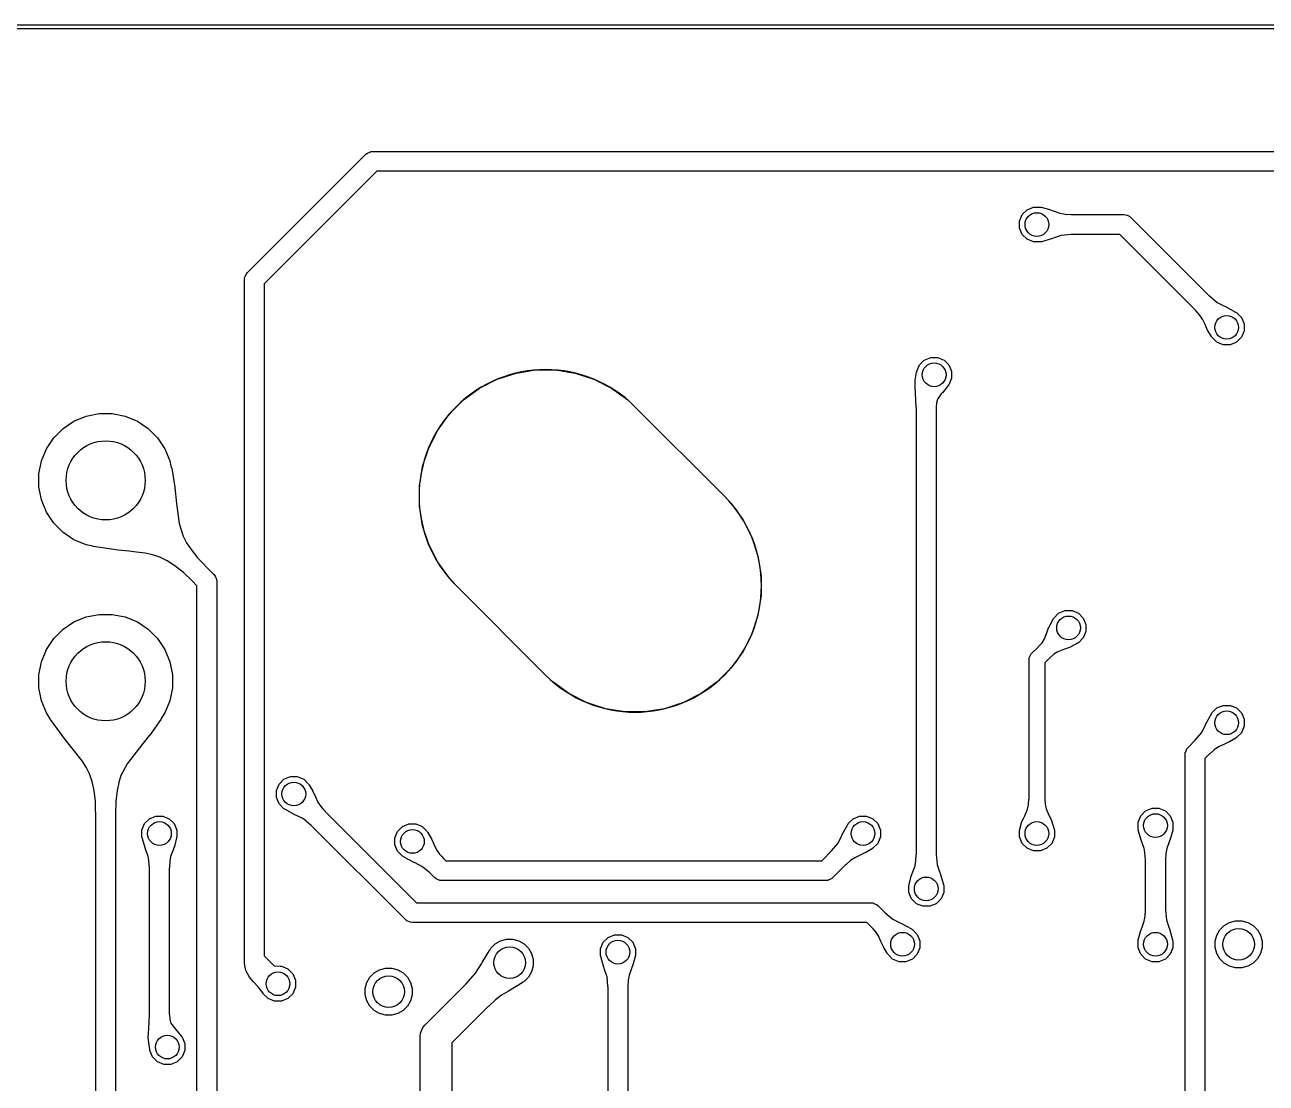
# Model space of a CAD drawing. Extents: x 89 to 178, y -115 to -57.
# Drawn here: x 104.6 to 120.3, y -70.36 to -56.97 of the extents above; entities that cross this region are included whole.
import ezdxf

# ---------------------------------------------------------------- set-up
doc = ezdxf.new("R2010")
doc.units = 0
doc.layers.add('BLACK', color=7, linetype='CONTINUOUS')

msp = doc.modelspace()

# ---------------------------------------------------------------- linework, layer by layer
at = {"layer": 'BLACK', "linetype": 'CONTINUOUS'}
for p, q in [((97.5, -56.975), (169.5, -56.975)), ((169.47582, -57.025), (97.524182, -57.025)), ((107.411612, -60.111612), (108.911611, -58.611612)), ((108.911611, -58.611612), (108.930553, -58.596067)), ((108.930553, -58.596067), (108.930554, -58.596066)), ((108.930554, -58.596066), (108.961203, -58.583371)), ((108.961203, -58.583371), (108.975613, -58.577402)), ((108.975613, -58.577402), (108.975614, -58.577402)), ((108.975614, -58.577402), (109, -58.575)), ((109, -58.575), (126.862889, -58.575)), ((109.051777, -58.825), (107.625, -60.251776)), ((126.864232, -58.825), (109.051777, -58.825)), ((117.212919, -59.374997), (117.274997, -59.312919)), ((117.274997, -59.312919), (117.356105, -59.279323)), ((117.356105, -59.279323), (117.443895, -59.279323)), ((117.443895, -59.279323), (117.452325, -59.282815)), ((117.452325, -59.282815), (117.455238, -59.282249)), ((117.455238, -59.282249), (117.455791, -59.282375)), ((117.455791, -59.282375), (117.545672, -59.30544)), ((117.545672, -59.30544), (117.546805, -59.305795)), ((117.546805, -59.305795), (117.617303, -59.331993)), ((117.617303, -59.331993), (117.690248, -59.357943)), ((117.179323, -59.456105), (117.212919, -59.374997)), ((117.179323, -59.543895), (117.179323, -59.456105)), ((117.690248, -59.357943), (117.690252, -59.357943)), ((117.690252, -59.357943), (117.690253, -59.357944)), ((117.690253, -59.357944), (117.755291, -59.370367)), ((117.755291, -59.370367), (117.755293, -59.370367)), ((117.755293, -59.370367), (117.755298, -59.370368)), ((117.755298, -59.370368), (117.834576, -59.374431)), ((117.834576, -59.374431), (117.835772, -59.375)), ((117.835772, -59.375), (118.5, -59.375)), ((118.5, -59.375), (118.524386, -59.377402)), ((118.524386, -59.377402), (118.524387, -59.377402)), ((118.524387, -59.377402), (118.537584, -59.382868)), ((118.537584, -59.382868), (118.569446, -59.396066)), ((118.569446, -59.396066), (118.569451, -59.396071)), ((118.569451, -59.396071), (118.588388, -59.411612)), ((118.588388, -59.411612), (119.579303, -60.402526)), ((117.212919, -59.625003), (117.179323, -59.543895)), ((117.274997, -59.687081), (117.212919, -59.625003)), ((117.617293, -59.668009), (117.596789, -59.676168)), ((117.617336, -59.667993), (117.617293, -59.668009)), ((117.708366, -59.637534), (117.617336, -59.667993)), ((117.835041, -59.62597), (117.708366, -59.637534)), ((117.83711, -59.625), (117.835041, -59.62597)), ((118.448224, -59.625), (117.83711, -59.625)), ((119.403474, -60.580251), (118.448224, -59.625)), ((117.356105, -59.720677), (117.274997, -59.687081)), ((117.443895, -59.720677), (117.356105, -59.720677)), ((117.453222, -59.716813), (117.443895, -59.720677)), ((117.456093, -59.71713), (117.453222, -59.716813)), ((117.59573, -59.676532), (117.456093, -59.71713)), ((117.596789, -59.676168), (117.59573, -59.676532)), ((107.377402, -60.175614), (107.396066, -60.130554)), ((107.396066, -60.130554), (107.396071, -60.130548)), ((107.396071, -60.130548), (107.411612, -60.111612)), ((107.375, -60.2), (107.377402, -60.175614)), ((107.375, -68.800018), (107.375, -60.2)), ((107.625, -60.251776), (107.625, -68.748241)), ((119.579303, -60.402526), (119.581455, -60.403305)), ((119.581455, -60.403305), (119.6792, -60.484697)), ((119.403918, -60.581499), (119.403474, -60.580251)), ((119.426752, -60.606801), (119.403918, -60.581499)), ((119.457103, -60.640431), (119.426752, -60.606801)), ((119.6792, -60.484697), (119.765141, -60.527545)), ((119.765141, -60.527545), (119.78542, -60.536278)), ((119.78542, -60.536278), (119.786421, -60.536767)), ((119.786421, -60.536767), (119.913869, -60.606801)), ((119.913869, -60.606801), (119.915675, -60.609055)), ((119.915675, -60.609055), (119.925003, -60.612919)), ((119.457104, -60.640433), (119.457103, -60.640431)), ((119.457106, -60.640435), (119.457104, -60.640433)), ((119.494311, -60.695206), (119.457106, -60.640435)), ((119.494315, -60.695213), (119.494311, -60.695206)), ((119.527532, -60.765113), (119.494315, -60.695213)), ((119.558863, -60.8335), (119.527532, -60.765113)), ((119.925003, -60.612919), (119.987081, -60.674997)), ((119.987081, -60.674997), (120.020677, -60.756105)), ((120.020677, -60.756105), (120.020677, -60.843895)), ((119.55943, -60.834584), (119.558863, -60.8335)), ((119.606653, -60.914411), (119.55943, -60.834584)), ((119.606967, -60.914912), (119.606653, -60.914411)), ((119.609426, -60.91657), (119.606967, -60.914912)), ((119.612919, -60.925003), (119.609426, -60.91657)), ((119.674997, -60.987081), (119.612919, -60.925003)), ((119.987081, -60.925003), (119.925003, -60.987081)), ((120.020677, -60.843895), (119.987081, -60.925003)), ((119.756105, -61.020677), (119.674997, -60.987081)), ((119.843895, -61.020677), (119.756105, -61.020677)), ((119.925003, -60.987081), (119.843895, -61.020677)), ((115.912919, -61.274997), (115.974997, -61.212919)), ((115.974997, -61.212919), (116.056105, -61.179323)), ((116.056105, -61.179323), (116.143895, -61.179323)), ((116.143895, -61.179323), (116.225003, -61.212919)), ((116.225003, -61.212919), (116.287081, -61.274997)), ((110.572021, -61.456108), (110.810803, -61.378523)), ((110.572021, -61.456108), (110.810803, -61.378523)), ((110.810803, -61.378523), (111.05878, -61.339247)), ((110.810803, -61.378523), (111.05878, -61.339247)), ((111.05878, -61.339247), (111.30985, -61.339247)), ((111.05878, -61.339247), (111.30985, -61.339247)), ((111.30985, -61.339247), (111.557827, -61.378523)), ((111.30985, -61.339247), (111.557827, -61.378523)), ((111.557827, -61.378523), (111.796609, -61.456108)), ((111.557827, -61.378523), (111.796609, -61.456108)), ((115.861461, -61.469847), (115.877441, -61.368088)), ((115.877441, -61.368088), (115.879323, -61.365007)), ((115.879323, -61.356105), (115.912919, -61.274997)), ((115.879323, -61.365007), (115.879323, -61.356105)), ((116.287081, -61.274997), (116.320677, -61.356105)), ((116.320677, -61.356105), (116.320677, -61.443895)), ((110.348318, -61.57009), (110.572021, -61.456108)), ((110.348318, -61.57009), (110.572021, -61.456108)), ((111.796609, -61.456108), (112.020312, -61.57009)), ((111.796609, -61.456108), (112.020312, -61.57009)), ((115.858196, -61.551961), (115.86133, -61.471188)), ((115.858221, -61.553301), (115.858196, -61.551961)), ((115.86453, -61.634246), (115.858221, -61.553301)), ((115.86133, -61.471188), (115.861461, -61.469847)), ((116.278917, -61.534945), (116.20375, -61.626488)), ((116.279579, -61.534056), (116.278917, -61.534945)), ((116.279973, -61.53211), (116.279579, -61.534056)), ((116.287081, -61.525003), (116.279973, -61.53211)), ((116.320677, -61.443895), (116.287081, -61.525003)), ((110.145198, -61.717665), (110.348318, -61.57009)), ((110.145198, -61.717665), (110.348318, -61.57009)), ((112.020312, -61.57009), (112.223432, -61.717665)), ((112.020312, -61.57009), (112.223432, -61.717665)), ((115.874385, -61.811388), (115.86453, -61.634246)), ((116.143713, -61.7066), (116.129838, -61.754995)), ((116.189362, -61.641776), (116.143713, -61.706599)), ((116.143713, -61.706599), (116.143713, -61.7066)), ((116.203218, -61.627092), (116.189362, -61.641776)), ((116.20375, -61.626488), (116.203218, -61.627092)), ((109.967665, -61.895198), (110.145198, -61.717665)), ((109.967665, -61.895198), (110.145198, -61.717665)), ((112.223432, -61.717665), (112.315686, -61.802944)), ((112.223432, -61.717665), (112.315686, -61.802944)), ((112.315686, -61.802944), (113.447056, -62.934314)), ((112.315686, -61.802944), (113.447056, -62.934314)), ((115.875, -61.812763), (115.874385, -61.811388)), ((115.875, -67.464226), (115.875, -61.812763)), ((116.125779, -61.811575), (116.125, -61.81313)), ((116.125, -61.81313), (116.125, -67.462887)), ((116.129838, -61.754995), (116.125779, -61.811575)), ((105.080766, -62.077941), (105.219313, -61.985367)), ((105.219313, -61.985367), (105.373258, -61.921601)), ((105.373258, -61.921601), (105.536685, -61.889093)), ((105.536685, -61.889093), (105.703315, -61.889093)), ((105.703315, -61.889093), (105.866742, -61.921601)), ((105.866742, -61.921601), (106.020687, -61.985367)), ((106.020687, -61.985367), (106.159234, -62.077941)), ((109.82009, -62.098318), (109.967665, -61.895198)), ((109.82009, -62.098318), (109.967665, -61.895198)), ((104.962941, -62.195766), (105.080766, -62.077941)), ((106.159234, -62.077941), (106.277059, -62.195766)), ((109.706108, -62.322021), (109.82009, -62.098318)), ((109.706108, -62.322021), (109.82009, -62.098318)), ((104.806601, -62.488258), (104.870367, -62.334313)), ((104.870367, -62.334313), (104.962941, -62.195766)), ((106.277059, -62.195766), (106.369633, -62.334313)), ((106.369633, -62.334313), (106.433399, -62.488258)), ((109.628523, -62.560803), (109.706108, -62.322021)), ((109.628523, -62.560803), (109.706108, -62.322021)), ((104.774093, -62.651685), (104.806601, -62.488258)), ((106.433399, -62.488258), (106.4503, -62.573226)), ((104.774093, -62.818315), (104.774093, -62.651685)), ((106.4503, -62.573226), (106.450565, -62.573279)), ((106.450565, -62.573279), (106.455532, -62.58073)), ((106.455532, -62.58073), (106.455604, -62.581129)), ((106.455604, -62.581129), (106.494741, -62.822621)), ((109.589247, -62.80878), (109.628523, -62.560803)), ((109.589247, -62.80878), (109.628523, -62.560803)), ((109.589247, -63.05985), (109.589247, -62.80878)), ((109.589247, -63.05985), (109.589247, -62.80878)), ((104.806601, -62.981742), (104.774093, -62.818315)), ((106.494741, -62.822621), (106.494828, -62.823268)), ((106.494828, -62.823268), (106.516302, -63.027242)), ((113.447056, -62.934314), (113.532335, -63.026568)), ((113.447056, -62.934314), (113.532335, -63.026568)), ((104.870367, -63.135687), (104.806601, -62.981742)), ((106.516302, -63.027242), (106.549175, -63.281259)), ((109.628523, -63.307827), (109.589247, -63.05985)), ((109.628523, -63.307827), (109.589247, -63.05985)), ((113.532335, -63.026568), (113.67991, -63.229688)), ((113.532335, -63.026568), (113.67991, -63.229688)), ((104.962941, -63.274234), (104.870367, -63.135687)), ((105.080766, -63.392059), (104.962941, -63.274234)), ((106.549175, -63.281259), (106.60027, -63.441056)), ((113.67991, -63.229688), (113.793892, -63.453391)), ((113.67991, -63.229688), (113.793892, -63.453391)), ((105.219313, -63.484633), (105.080766, -63.392059)), ((109.706108, -63.546609), (109.628523, -63.307827)), ((109.706108, -63.546609), (109.628523, -63.307827)), ((105.373258, -63.548399), (105.219313, -63.484633)), ((105.45847, -63.565349), (105.373258, -63.548399)), ((105.4586, -63.565874), (105.45847, -63.565349)), ((105.466263, -63.570507), (105.4586, -63.565874)), ((105.779114, -63.618136), (105.466263, -63.570507)), ((106.60027, -63.441056), (106.600271, -63.441059)), ((106.600271, -63.441059), (106.642652, -63.523351)), ((106.642652, -63.523351), (106.672495, -63.568667)), ((106.672495, -63.568667), (106.699729, -63.61002)), ((109.82009, -63.770312), (109.706108, -63.546609)), ((109.82009, -63.770312), (109.706108, -63.546609)), ((113.793892, -63.453391), (113.871477, -63.692173)), ((113.793892, -63.453391), (113.871477, -63.692173)), ((105.779725, -63.618212), (105.779114, -63.618136)), ((105.9122, -63.631297), (105.779725, -63.618212)), ((106.011192, -63.642791), (105.9122, -63.631297)), ((106.12017, -63.655445), (106.011192, -63.642791)), ((106.120174, -63.655446), (106.12017, -63.655445)), ((106.120183, -63.655447), (106.120174, -63.655446)), ((106.213571, -63.675535), (106.120183, -63.655447)), ((106.243443, -63.685582), (106.213571, -63.675535)), ((106.304837, -63.706232), (106.243443, -63.685582)), ((106.397645, -63.751475), (106.304837, -63.706232)), ((106.397648, -63.751477), (106.397645, -63.751475)), ((106.39765, -63.751478), (106.397648, -63.751477)), ((106.495669, -63.815202), (106.39765, -63.751478)), ((106.699729, -63.61002), (106.786057, -63.717253)), ((106.786057, -63.717253), (106.855493, -63.791013)), ((113.871477, -63.692173), (113.910753, -63.94015)), ((113.871477, -63.692173), (113.910753, -63.94015)), ((106.495679, -63.815209), (106.495669, -63.815202)), ((106.602614, -63.901373), (106.495679, -63.815209)), ((106.713878, -64.006137), (106.602614, -63.901373)), ((106.855493, -63.791013), (106.891139, -63.828878)), ((106.891139, -63.828878), (106.891434, -63.829657)), ((106.891434, -63.829657), (106.988388, -63.926611)), ((109.967665, -63.973432), (109.82009, -63.770312)), ((109.967665, -63.973432), (109.82009, -63.770312)), ((106.714677, -64.006454), (106.713878, -64.006137)), ((106.775, -64.066776), (106.714677, -64.006454)), ((106.988388, -63.926611), (107.003933, -63.945553)), ((107.003933, -63.945553), (107.003934, -63.945554)), ((107.003934, -63.945554), (107.012113, -63.9653)), ((107.012113, -63.9653), (107.020653, -63.985919)), ((107.020653, -63.985919), (107.022598, -63.990614)), ((107.022598, -63.990614), (107.025, -64.015)), ((107.025, -64.015), (107.025, -74.262887)), ((110.052944, -64.065686), (109.967665, -63.973432)), ((110.052944, -64.065686), (109.967665, -63.973432)), ((111.184314, -65.197056), (110.052944, -64.065686)), ((111.184314, -65.197056), (110.052944, -64.065686)), ((113.910753, -63.94015), (113.910753, -64.19122)), ((113.910753, -63.94015), (113.910753, -64.19122)), ((106.775, -74.264226), (106.775, -64.066776)), ((113.910753, -64.19122), (113.871477, -64.439197)), ((113.910753, -64.19122), (113.871477, -64.439197)), ((117.674997, -64.412919), (117.756105, -64.379323)), ((117.756105, -64.379323), (117.843895, -64.379323)), ((117.843895, -64.379323), (117.925003, -64.412919)), ((105.080766, -64.617941), (105.219313, -64.525367)), ((105.219313, -64.525367), (105.373258, -64.461601)), ((105.373258, -64.461601), (105.536685, -64.429093)), ((105.536685, -64.429093), (105.703315, -64.429093)), ((105.703315, -64.429093), (105.866742, -64.461601)), ((105.866742, -64.461601), (106.020687, -64.525367)), ((106.020687, -64.525367), (106.159234, -64.617941)), ((113.871477, -64.439197), (113.793892, -64.677979)), ((113.871477, -64.439197), (113.793892, -64.677979)), ((117.548752, -64.598211), (117.606918, -64.48652)), ((117.606918, -64.48652), (117.608799, -64.484941)), ((117.608799, -64.484941), (117.612919, -64.474997)), ((117.612919, -64.474997), (117.674997, -64.412919)), ((117.925003, -64.412919), (117.987081, -64.474997)), ((117.987081, -64.474997), (118.020677, -64.556105)), ((104.962941, -64.735766), (105.080766, -64.617941)), ((106.159234, -64.617941), (106.277059, -64.735766)), ((113.793892, -64.677979), (113.67991, -64.901683)), ((113.793892, -64.677979), (113.67991, -64.901683)), ((117.497108, -64.738554), (117.53143, -64.650281)), ((117.53143, -64.650281), (117.548018, -64.599948)), ((117.548018, -64.599948), (117.548752, -64.598211)), ((118.020677, -64.643895), (117.987081, -64.725003)), ((118.020677, -64.556105), (118.020677, -64.643895)), ((104.870367, -64.874313), (104.962941, -64.735766)), ((106.277059, -64.735766), (106.369633, -64.874313)), ((117.329289, -64.929289), (117.420947, -64.837631)), ((117.420947, -64.837631), (117.421498, -64.836185)), ((117.421498, -64.836185), (117.464993, -64.787394)), ((117.464993, -64.787394), (117.497108, -64.738554)), ((117.825264, -64.841947), (117.749727, -64.868565)), ((117.827029, -64.841155), (117.825264, -64.841947)), ((117.913902, -64.793207), (117.827029, -64.841155)), ((117.914706, -64.79272), (117.913902, -64.793207)), ((117.915991, -64.790813), (117.914706, -64.79272)), ((117.925003, -64.787081), (117.915991, -64.790813)), ((117.987081, -64.725003), (117.925003, -64.787081)), ((104.806601, -65.028258), (104.870367, -64.874313)), ((106.369633, -64.874313), (106.433399, -65.028258)), ((113.67991, -64.901683), (113.532335, -65.104802)), ((113.67991, -64.901683), (113.532335, -65.104802)), ((117.3, -65), (117.301921, -64.980491)), ((117.3, -66.763984), (117.3, -65)), ((117.301921, -64.980491), (117.316853, -64.944443)), ((117.316853, -64.944443), (117.329289, -64.929289)), ((117.562406, -64.979015), (117.5, -65.041421)), ((117.563814, -64.978528), (117.562406, -64.979015)), ((117.614206, -64.933777), (117.563814, -64.978528)), ((117.614217, -64.933768), (117.614206, -64.933777)), ((117.664276, -64.901374), (117.614217, -64.933768)), ((117.749727, -64.868565), (117.664276, -64.901374)), ((104.774093, -65.191685), (104.806601, -65.028258)), ((106.433399, -65.028258), (106.465907, -65.191685)), ((113.532335, -65.104802), (113.354802, -65.282335)), ((113.532335, -65.104802), (113.354802, -65.282335)), ((117.5, -65.041421), (117.5, -66.76394)), ((104.774093, -65.358315), (104.774093, -65.191685)), ((106.465907, -65.191685), (106.465907, -65.358315)), ((111.276568, -65.282335), (111.184314, -65.197056)), ((111.276568, -65.282335), (111.184314, -65.197056)), ((111.479688, -65.42991), (111.276568, -65.282335)), ((111.479688, -65.42991), (111.276568, -65.282335)), ((113.354802, -65.282335), (113.151683, -65.42991)), ((113.354802, -65.282335), (113.151683, -65.42991)), ((104.806601, -65.521742), (104.774093, -65.358315)), ((106.465907, -65.358315), (106.433399, -65.521742)), ((111.703391, -65.543892), (111.479688, -65.42991)), ((111.703391, -65.543892), (111.479688, -65.42991)), ((113.151683, -65.42991), (112.927979, -65.543892)), ((113.151683, -65.42991), (112.927979, -65.543892)), ((104.870367, -65.675687), (104.806601, -65.521742)), ((106.433399, -65.521742), (106.369633, -65.675687)), ((111.942173, -65.621477), (111.703391, -65.543892)), ((111.942173, -65.621477), (111.703391, -65.543892)), ((112.19015, -65.660753), (111.942173, -65.621477)), ((112.19015, -65.660753), (111.942173, -65.621477)), ((112.689197, -65.621477), (112.44122, -65.660753)), ((112.689197, -65.621477), (112.44122, -65.660753)), ((112.927979, -65.543892), (112.689197, -65.621477)), ((112.927979, -65.543892), (112.689197, -65.621477)), ((119.612919, -65.674997), (119.674997, -65.612919)), ((119.674997, -65.612919), (119.756105, -65.579323)), ((119.756105, -65.579323), (119.843895, -65.579323)), ((119.843895, -65.579323), (119.925003, -65.612919)), ((119.925003, -65.612919), (119.987081, -65.674997)), ((104.918636, -65.747927), (104.870367, -65.675687)), ((104.918356, -65.748391), (104.918636, -65.747927)), ((104.920499, -65.757086), (104.918356, -65.748391)), ((105.108034, -66.011977), (104.920499, -65.757086)), ((106.319664, -65.75706), (106.176577, -65.955494)), ((106.319896, -65.756727), (106.319664, -65.75706)), ((106.321651, -65.747946), (106.319896, -65.756727)), ((106.369633, -65.675687), (106.321501, -65.747721)), ((106.321501, -65.747721), (106.321651, -65.747946)), ((112.44122, -65.660753), (112.19015, -65.660753)), ((112.44122, -65.660753), (112.19015, -65.660753)), ((119.536761, -65.81359), (119.606801, -65.686129)), ((119.606801, -65.686129), (119.609056, -65.684321)), ((119.609056, -65.684321), (119.612919, -65.674997)), ((119.987081, -65.674997), (120.020677, -65.756105)), ((120.020677, -65.756105), (120.020677, -65.843895)), ((119.403304, -66.018545), (119.484697, -65.9208)), ((119.484697, -65.9208), (119.527545, -65.834858)), ((119.527545, -65.834858), (119.536282, -65.81457)), ((119.536282, -65.81457), (119.536761, -65.81359)), ((119.987081, -65.925003), (119.925003, -65.987081)), ((120.020677, -65.843895), (119.987081, -65.925003)), ((105.108412, -66.012463), (105.108034, -66.011977)), ((105.192854, -66.115414), (105.108412, -66.012463)), ((106.176181, -65.956012), (106.047142, -66.115418)), ((106.176577, -65.955494), (106.176181, -65.956012)), ((119.311612, -66.111612), (119.402524, -66.020698)), ((119.402524, -66.020698), (119.403304, -66.018545)), ((119.695206, -66.105689), (119.640435, -66.142892)), ((119.695213, -66.105684), (119.695206, -66.105689)), ((119.765115, -66.072466), (119.695213, -66.105684)), ((119.833501, -66.041135), (119.765115, -66.072466)), ((119.834585, -66.040568), (119.833501, -66.041135)), ((119.914411, -65.993346), (119.834585, -66.040568)), ((119.914912, -65.993032), (119.914411, -65.993346)), ((119.916569, -65.990574), (119.914912, -65.993032)), ((119.925003, -65.987081), (119.916569, -65.990574)), ((105.322821, -66.279527), (105.192854, -66.115414)), ((106.047142, -66.115418), (105.890764, -66.318285)), ((119.275, -66.2), (119.277402, -66.175614)), ((119.275, -79.5), (119.275, -66.2)), ((119.277402, -66.175614), (119.277658, -66.174997)), ((119.277658, -66.174997), (119.286849, -66.152807)), ((119.286849, -66.152807), (119.296066, -66.130554)), ((119.296066, -66.130554), (119.296071, -66.130548)), ((119.296071, -66.130548), (119.311612, -66.111612)), ((119.580252, -66.196524), (119.525, -66.251776)), ((119.525, -66.251776), (119.525, -79.448224)), ((119.581499, -66.196081), (119.580252, -66.196524)), ((119.640435, -66.142892), (119.581499, -66.196081)), ((105.374655, -66.359771), (105.322821, -66.279527)), ((105.374657, -66.359776), (105.374655, -66.359771)), ((105.37466, -66.35978), (105.374657, -66.359776)), ((105.417489, -66.446018), (105.37466, -66.35978)), ((105.890764, -66.318285), (105.813896, -66.467416)), ((105.451122, -66.543635), (105.417489, -66.446018)), ((105.475375, -66.65802), (105.451122, -66.543635)), ((105.785674, -66.555577), (105.764752, -66.657208)), ((105.785675, -66.555571), (105.785674, -66.555577)), ((105.813896, -66.467416), (105.785675, -66.555571)), ((107.779323, -66.656099), (107.812919, -66.574991)), ((107.812919, -66.574991), (107.874997, -66.512913)), ((107.874997, -66.512913), (107.956105, -66.479317)), ((107.956105, -66.479317), (108.043895, -66.479317)), ((108.043895, -66.479317), (108.125003, -66.512913)), ((108.125003, -66.512913), (108.187081, -66.574991)), ((108.187081, -66.574991), (108.190573, -66.583422)), ((105.490063, -66.794567), (105.475375, -66.65802)), ((105.764749, -66.657229), (105.74997, -66.794061)), ((105.764752, -66.657208), (105.764749, -66.657229)), ((107.779323, -66.743889), (107.779323, -66.656099)), ((108.190573, -66.583422), (108.193032, -66.585081)), ((108.193032, -66.585081), (108.193346, -66.585582)), ((108.193346, -66.585582), (108.240568, -66.665408)), ((108.240568, -66.665408), (108.241135, -66.666492)), ((108.241135, -66.666492), (108.272466, -66.734878)), ((108.272466, -66.734878), (108.305684, -66.804779)), ((105.493267, -66.901067), (105.490063, -66.794567)), ((105.749969, -66.794086), (105.745343, -66.94732)), ((105.74997, -66.794061), (105.749969, -66.794086)), ((107.812919, -66.824997), (107.779323, -66.743889)), ((107.874997, -66.887075), (107.812919, -66.824997)), ((107.884323, -66.890938), (107.874997, -66.887075)), ((107.88613, -66.893192), (107.884323, -66.890938)), ((108.305684, -66.804779), (108.305689, -66.804786)), ((108.305689, -66.804786), (108.342892, -66.859558)), ((108.342892, -66.859558), (108.342894, -66.85956)), ((108.342894, -66.85956), (108.342896, -66.859563)), ((108.342896, -66.859563), (108.36694, -66.886204)), ((108.36694, -66.886204), (108.396081, -66.918494)), ((117.245646, -66.974538), (117.282866, -66.890923)), ((117.282866, -66.890923), (117.295358, -66.832618)), ((117.295358, -66.832618), (117.299347, -66.76533)), ((117.299347, -66.76533), (117.3, -66.763984)), ((117.5, -66.76394), (117.500633, -66.765353)), ((117.500633, -66.765353), (117.504378, -66.830611)), ((117.504378, -66.830611), (117.516205, -66.887851)), ((117.516205, -66.887851), (117.516205, -66.887853)), ((117.516205, -66.887853), (117.554356, -66.974542)), ((118.774997, -66.912919), (118.856105, -66.879323)), ((118.856105, -66.879323), (118.943895, -66.879323)), ((118.943895, -66.879323), (119.025003, -66.912919)), ((105.494659, -66.947319), (105.493267, -66.901067)), ((105.495, -66.948108), (105.494659, -66.947319)), ((105.495, -72.164226), (105.495, -66.948108)), ((105.745343, -66.94732), (105.745, -66.948082)), ((105.745, -66.948082), (105.745, -72.162887)), ((106.112919, -67.074997), (106.174997, -67.012919)), ((106.174997, -67.012919), (106.256105, -66.979323)), ((106.256105, -66.979323), (106.343895, -66.979323)), ((106.343895, -66.979323), (106.425003, -67.012919)), ((106.425003, -67.012919), (106.487081, -67.074997)), ((108.013577, -66.963225), (107.88613, -66.893192)), ((108.014584, -66.963717), (108.013577, -66.963225)), ((108.020358, -66.966203), (108.014584, -66.963717)), ((108.034857, -66.972448), (108.020358, -66.966203)), ((108.034865, -66.972452), (108.034857, -66.972448)), ((108.120796, -67.015294), (108.034865, -66.972452)), ((108.120797, -67.015295), (108.120796, -67.015294)), ((108.120799, -67.015296), (108.120797, -67.015295)), ((108.190212, -67.073096), (108.120799, -67.015296)), ((108.396081, -66.918494), (108.396524, -66.919742)), ((108.396524, -66.919742), (109.551782, -68.075)), ((115.012919, -67.074997), (115.074997, -67.012919)), ((115.074997, -67.012919), (115.156105, -66.979323)), ((115.156105, -66.979323), (115.243895, -66.979323)), ((115.243895, -66.979323), (115.325003, -67.012919)), ((115.325003, -67.012919), (115.387081, -67.074997)), ((117.1829, -67.143714), (117.210368, -67.048573)), ((117.210368, -67.048573), (117.21105, -67.046783)), ((117.21105, -67.046783), (117.232918, -67.001116)), ((117.232918, -67.001116), (117.245636, -66.97456)), ((117.245636, -66.97456), (117.245646, -66.974538)), ((117.554356, -66.974542), (117.578212, -67.021855)), ((117.578212, -67.021855), (117.578924, -67.023607)), ((117.578924, -67.023607), (117.616772, -67.143714)), ((118.679323, -67.056105), (118.712919, -66.974997)), ((118.712919, -66.974997), (118.774997, -66.912919)), ((119.025003, -66.912919), (119.087081, -66.974997)), ((119.087081, -66.974997), (119.120677, -67.056105)), ((106.079323, -67.156105), (106.112919, -67.074997)), ((106.079323, -67.243895), (106.079323, -67.156105)), ((106.487081, -67.074997), (106.520677, -67.156105)), ((106.520677, -67.156105), (106.520677, -67.243895)), ((108.218544, -67.096688), (108.190212, -67.073096)), ((108.220697, -67.097467), (108.218544, -67.096688)), ((109.411618, -68.288388), (108.220697, -67.097467)), ((109.279323, -67.256105), (109.312919, -67.174997)), ((109.312919, -67.174997), (109.374997, -67.112919)), ((109.374997, -67.112919), (109.456105, -67.079323)), ((109.456105, -67.079323), (109.543895, -67.079323)), ((109.543895, -67.079323), (109.625003, -67.112919)), ((109.625003, -67.112919), (109.687081, -67.174997)), ((109.687081, -67.174997), (109.690573, -67.183428)), ((109.690573, -67.183428), (109.693032, -67.185087)), ((109.693032, -67.185087), (109.693346, -67.185588)), ((109.693346, -67.185588), (109.740568, -67.265414)), ((114.936761, -67.21359), (115.006801, -67.086129)), ((115.006801, -67.086129), (115.009056, -67.084321)), ((115.009056, -67.084321), (115.012919, -67.074997)), ((115.387081, -67.074997), (115.420677, -67.156105)), ((115.420677, -67.156105), (115.420677, -67.243895)), ((117.179323, -67.156105), (117.183055, -67.147094)), ((117.179323, -67.243895), (117.179323, -67.156105)), ((117.182616, -67.144834), (117.18284, -67.143922)), ((117.183055, -67.147094), (117.182616, -67.144834)), ((117.18284, -67.143922), (117.1829, -67.143714)), ((117.616772, -67.143714), (117.616557, -67.146159)), ((117.616557, -67.146159), (117.620677, -67.156105)), ((117.620677, -67.156105), (117.620677, -67.243895)), ((118.679323, -67.143895), (118.679323, -67.056105)), ((118.683185, -67.15322), (118.679323, -67.143895)), ((118.682869, -67.156093), (118.683185, -67.15322)), ((118.723466, -67.295729), (118.682869, -67.156093)), ((119.117618, -67.155814), (119.094563, -67.245653)), ((119.120677, -67.143895), (119.117184, -67.152327)), ((119.117184, -67.152327), (119.11775, -67.155238)), ((119.11775, -67.155238), (119.117618, -67.155814)), ((119.120677, -67.056105), (119.120677, -67.143895)), ((106.083185, -67.25322), (106.079323, -67.243895)), ((106.082869, -67.256093), (106.083185, -67.25322)), ((106.123466, -67.395729), (106.082869, -67.256093)), ((106.494197, -67.346821), (106.467997, -67.417324)), ((106.494563, -67.345653), (106.494197, -67.346821)), ((106.517618, -67.255814), (106.494563, -67.345653)), ((106.520677, -67.243895), (106.517184, -67.252327)), ((106.517184, -67.252327), (106.51775, -67.255238)), ((106.51775, -67.255238), (106.517618, -67.255814)), ((109.279323, -67.343895), (109.279323, -67.256105)), ((109.312919, -67.425003), (109.279323, -67.343895)), ((109.740568, -67.265414), (109.741135, -67.266498)), ((109.741135, -67.266498), (109.772466, -67.334884)), ((109.772466, -67.334884), (109.805684, -67.404785)), ((114.803304, -67.418545), (114.884697, -67.3208)), ((114.884697, -67.3208), (114.927545, -67.234858)), ((114.927545, -67.234858), (114.936282, -67.21457)), ((114.936282, -67.21457), (114.936761, -67.21359)), ((115.387081, -67.325003), (115.325003, -67.387081)), ((115.420677, -67.243895), (115.387081, -67.325003)), ((117.212919, -67.325003), (117.179323, -67.243895)), ((117.274997, -67.387081), (117.212919, -67.325003)), ((117.587081, -67.325003), (117.525003, -67.387081)), ((117.620677, -67.243895), (117.587081, -67.325003)), ((118.72383, -67.296789), (118.723466, -67.295729)), ((118.731993, -67.317303), (118.72383, -67.296789)), ((118.731999, -67.317323), (118.731993, -67.317303)), ((118.732005, -67.317337), (118.731999, -67.317323)), ((118.756404, -67.390254), (118.732005, -67.317337)), ((119.067997, -67.317324), (119.042059, -67.390241)), ((119.094197, -67.246821), (119.067997, -67.317324)), ((119.094563, -67.245653), (119.094197, -67.246821)), ((106.12383, -67.396789), (106.123466, -67.395729)), ((106.131993, -67.417303), (106.12383, -67.396789)), ((106.131999, -67.417323), (106.131993, -67.417303)), ((106.132005, -67.417337), (106.131999, -67.417323)), ((106.156404, -67.490254), (106.132005, -67.417337)), ((106.162466, -67.508371), (106.156404, -67.490254)), ((106.173987, -67.634576), (106.162466, -67.508371)), ((106.442055, -67.490254), (106.429632, -67.55529)), ((106.442059, -67.490241), (106.442055, -67.490254)), ((106.467997, -67.417324), (106.442059, -67.490241)), ((109.374997, -67.487081), (109.312919, -67.425003)), ((109.384323, -67.490944), (109.374997, -67.487081)), ((109.38613, -67.493198), (109.384323, -67.490944)), ((109.513577, -67.563231), (109.38613, -67.493198)), ((109.805684, -67.404785), (109.805689, -67.404792)), ((109.805689, -67.404792), (109.842892, -67.459564)), ((109.842892, -67.459564), (109.842894, -67.459566)), ((109.842894, -67.459566), (109.842896, -67.459569)), ((109.842896, -67.459569), (109.86694, -67.48621)), ((109.86694, -67.48621), (109.896081, -67.5185)), ((109.896081, -67.5185), (109.896524, -67.519748)), ((109.896524, -67.519748), (109.921274, -67.544498)), ((114.678726, -67.544498), (114.802524, -67.420698)), ((114.802524, -67.420698), (114.803304, -67.418545)), ((115.095206, -67.505689), (115.040435, -67.542892)), ((115.095213, -67.505684), (115.095206, -67.505689)), ((115.165115, -67.472466), (115.095213, -67.505684)), ((115.233501, -67.441135), (115.165115, -67.472466)), ((115.234585, -67.440568), (115.233501, -67.441135)), ((115.314411, -67.393346), (115.234585, -67.440568)), ((115.314912, -67.393032), (115.314411, -67.393346)), ((115.316569, -67.390574), (115.314912, -67.393032)), ((115.325003, -67.387081), (115.316569, -67.390574)), ((115.870368, -67.544702), (115.874431, -67.465423)), ((115.874431, -67.465423), (115.875, -67.464226)), ((116.125, -67.462887), (116.125971, -67.464959)), ((116.125971, -67.464959), (116.137534, -67.591632)), ((117.356105, -67.420677), (117.274997, -67.387081)), ((117.443895, -67.420677), (117.356105, -67.420677)), ((117.525003, -67.387081), (117.443895, -67.420677)), ((118.762466, -67.408371), (118.756404, -67.390254)), ((118.773987, -67.534576), (118.762466, -67.408371)), ((119.029632, -67.45529), (119.025569, -67.534576)), ((119.042055, -67.390254), (119.029632, -67.45529)), ((119.042059, -67.390241), (119.042055, -67.390254)), ((106.174029, -67.635041), (106.173987, -67.634576)), ((106.175, -67.637112), (106.174029, -67.635041)), ((106.175, -69.487339), (106.175, -67.637112)), ((106.425569, -67.634576), (106.425, -67.635772)), ((106.425, -67.635772), (106.425, -69.486557)), ((106.429632, -67.55529), (106.425569, -67.634576)), ((109.514584, -67.563723), (109.513577, -67.563231)), ((109.520358, -67.566209), (109.514584, -67.563723)), ((109.534857, -67.572454), (109.520358, -67.566209)), ((109.534865, -67.572458), (109.534857, -67.572454)), ((109.620796, -67.6153), (109.534865, -67.572458)), ((109.620797, -67.615301), (109.620796, -67.6153)), ((109.620799, -67.615302), (109.620797, -67.615301)), ((109.690212, -67.673102), (109.620799, -67.615302)), ((109.718544, -67.696694), (109.690212, -67.673102)), ((109.921274, -67.544498), (114.678726, -67.544498)), ((114.980252, -67.596524), (114.81889, -67.757886)), ((114.981499, -67.596081), (114.980252, -67.596524)), ((115.040435, -67.542892), (114.981499, -67.596081)), ((115.831994, -67.682696), (115.857943, -67.609751)), ((115.857943, -67.609751), (115.870368, -67.544702)), ((116.137534, -67.591632), (116.167993, -67.682662)), ((118.774029, -67.535041), (118.773987, -67.534576)), ((118.775, -67.537112), (118.774029, -67.535041)), ((118.775, -68.164212), (118.775, -67.537112)), ((119.025569, -67.534576), (119.025, -67.535772)), ((119.025, -67.535772), (119.025, -68.162873)), ((109.720697, -67.697473), (109.718544, -67.696694)), ((109.78111, -67.757886), (109.720697, -67.697473)), ((109.800046, -67.773426), (109.78111, -67.757886)), ((109.800052, -67.773432), (109.800046, -67.773426)), ((109.831913, -67.786629), (109.800052, -67.773432)), ((109.845111, -67.792096), (109.831913, -67.786629)), ((109.845112, -67.792096), (109.845111, -67.792096)), ((109.869498, -67.794498), (109.845112, -67.792096)), ((114.730502, -67.794498), (109.869498, -67.794498)), ((114.754888, -67.792096), (114.730502, -67.794498)), ((114.754889, -67.792096), (114.754888, -67.792096)), ((114.768086, -67.786629), (114.754889, -67.792096)), ((114.799948, -67.773432), (114.768086, -67.786629)), ((114.799953, -67.773426), (114.799948, -67.773432)), ((114.81889, -67.757886), (114.799953, -67.773426)), ((115.782373, -67.844215), (115.805437, -67.754337)), ((115.805437, -67.754337), (115.805802, -67.753176)), ((115.805802, -67.753176), (115.823977, -67.704268)), ((115.823977, -67.704268), (115.831994, -67.682696)), ((116.167993, -67.682662), (116.168004, -67.682691)), ((116.168004, -67.682691), (116.176168, -67.703208)), ((116.176168, -67.703208), (116.176532, -67.704268)), ((116.176532, -67.704268), (116.21713, -67.843906)), ((115.779323, -67.856105), (115.782815, -67.847673)), ((115.779323, -67.943895), (115.779323, -67.856105)), ((115.812919, -68.025003), (115.779323, -67.943895)), ((115.782249, -67.844761), (115.782373, -67.844215)), ((115.782815, -67.847673), (115.782249, -67.844761)), ((116.220677, -67.943895), (116.187081, -68.025003)), ((116.21713, -67.843906), (116.216813, -67.846777)), ((116.216813, -67.846777), (116.220677, -67.856105)), ((116.220677, -67.856105), (116.220677, -67.943895)), ((109.551782, -68.075), (115.3, -68.075)), ((115.3, -68.075), (115.324386, -68.077402)), ((115.324386, -68.077402), (115.324387, -68.077402)), ((115.324387, -68.077402), (115.337584, -68.082868)), ((115.337584, -68.082868), (115.369446, -68.096066)), ((115.369446, -68.096066), (115.369451, -68.096071)), ((115.369451, -68.096071), (115.388388, -68.111612)), ((115.388388, -68.111612), (115.479302, -68.202526)), ((115.874997, -68.087081), (115.812919, -68.025003)), ((115.956105, -68.120677), (115.874997, -68.087081)), ((116.043895, -68.120677), (115.956105, -68.120677)), ((116.125003, -68.087081), (116.043895, -68.120677)), ((116.187081, -68.025003), (116.125003, -68.087081)), ((109.43056, -68.303934), (109.411618, -68.288388)), ((109.475619, -68.322598), (109.43056, -68.303934)), ((115.479302, -68.202526), (115.481455, -68.203305)), ((115.481455, -68.203305), (115.5792, -68.284697)), ((115.5792, -68.284697), (115.665141, -68.327545)), ((118.757943, -68.309737), (118.770368, -68.244688)), ((118.770368, -68.244688), (118.774431, -68.165409)), ((118.774431, -68.165409), (118.775, -68.164212)), ((119.025, -68.162873), (119.025971, -68.164945)), ((119.025971, -68.164945), (119.037534, -68.291618)), ((119.037534, -68.291618), (119.067993, -68.382648)), ((119.836695, -68.324338), (119.912342, -68.304069)), ((119.912342, -68.304069), (119.990658, -68.304069)), ((119.990658, -68.304069), (120.066305, -68.324338)), ((109.47562, -68.322598), (109.475619, -68.322598)), ((109.500006, -68.325), (109.47562, -68.322598)), ((115.248224, -68.325), (109.500006, -68.325)), ((115.303474, -68.38025), (115.248224, -68.325)), ((115.303918, -68.381499), (115.303474, -68.38025)), ((115.326752, -68.406801), (115.303918, -68.381499)), ((115.357103, -68.440431), (115.326752, -68.406801)), ((115.357104, -68.440433), (115.357103, -68.440431)), ((115.357106, -68.440435), (115.357104, -68.440433)), ((115.394311, -68.495206), (115.357106, -68.440435)), ((115.665141, -68.327545), (115.68542, -68.336278)), ((115.68542, -68.336278), (115.686421, -68.336767)), ((115.686421, -68.336767), (115.813869, -68.406801)), ((115.813869, -68.406801), (115.815675, -68.409055)), ((115.815675, -68.409055), (115.825003, -68.412919)), ((115.825003, -68.412919), (115.887081, -68.474997)), ((118.682373, -68.544201), (118.705437, -68.454323)), ((118.705437, -68.454323), (118.705802, -68.453162)), ((118.705802, -68.453162), (118.723977, -68.404254)), ((118.723977, -68.404254), (118.731994, -68.382682)), ((118.731994, -68.382682), (118.757943, -68.309737)), ((119.067993, -68.382648), (119.068004, -68.382677)), ((119.068004, -68.382677), (119.076168, -68.403194)), ((119.076168, -68.403194), (119.076532, -68.404254)), ((119.076532, -68.404254), (119.11713, -68.543892)), ((119.674336, -68.486697), (119.713494, -68.418874)), ((119.713494, -68.418874), (119.768872, -68.363496)), ((119.768872, -68.363496), (119.836695, -68.324338)), ((120.066305, -68.324338), (120.134128, -68.363496)), ((120.134128, -68.363496), (120.189506, -68.418874)), ((120.189506, -68.418874), (120.228664, -68.486697)), ((110.49324, -68.651178), (110.548618, -68.5958)), ((110.548618, -68.5958), (110.616441, -68.556642)), ((110.616441, -68.556642), (110.692088, -68.536373)), ((110.692088, -68.536373), (110.770404, -68.536373)), ((110.770404, -68.536373), (110.846051, -68.556642)), ((110.846051, -68.556642), (110.913874, -68.5958)), ((110.913874, -68.5958), (110.969252, -68.651178)), ((111.879323, -68.656105), (111.912919, -68.574997)), ((111.912919, -68.574997), (111.974997, -68.512919)), ((111.974997, -68.512919), (112.056105, -68.479323)), ((112.056105, -68.479323), (112.143895, -68.479323)), ((112.143895, -68.479323), (112.225003, -68.512919)), ((112.225003, -68.512919), (112.287081, -68.574997)), ((112.287081, -68.574997), (112.320677, -68.656105)), ((115.394315, -68.495213), (115.394311, -68.495206)), ((115.427532, -68.565113), (115.394315, -68.495213)), ((115.458863, -68.6335), (115.427532, -68.565113)), ((115.887081, -68.474997), (115.920677, -68.556105)), ((115.920677, -68.556105), (115.920677, -68.643895)), ((118.679323, -68.556091), (118.682815, -68.547659)), ((118.679323, -68.643881), (118.679323, -68.556091)), ((118.682249, -68.544747), (118.682373, -68.544201)), ((118.682815, -68.547659), (118.682249, -68.544747)), ((119.11713, -68.543892), (119.116813, -68.546763)), ((119.116813, -68.546763), (119.120677, -68.556091)), ((119.120677, -68.556091), (119.120677, -68.643881)), ((119.654067, -68.562344), (119.674336, -68.486697)), ((119.654067, -68.64066), (119.654067, -68.562344)), ((120.228664, -68.486697), (120.248933, -68.562344)), ((120.248933, -68.562344), (120.248933, -68.64066)), ((107.625, -68.748241), (107.750214, -68.873456)), ((110.394167, -68.811752), (110.475489, -68.677557)), ((110.475489, -68.677557), (110.479864, -68.674345)), ((110.479864, -68.674345), (110.49324, -68.651178)), ((110.969252, -68.651178), (111.00841, -68.719001)), ((111.00841, -68.719001), (111.028679, -68.794648)), ((111.879323, -68.743895), (111.879323, -68.656105)), ((111.883185, -68.75322), (111.879323, -68.743895)), ((111.882869, -68.756093), (111.883185, -68.75322)), ((111.923466, -68.895729), (111.882869, -68.756093)), ((112.317618, -68.755814), (112.294563, -68.845653)), ((112.320677, -68.743895), (112.317184, -68.752327)), ((112.317184, -68.752327), (112.31775, -68.755238)), ((112.31775, -68.755238), (112.317618, -68.755814)), ((112.320677, -68.656105), (112.320677, -68.743895)), ((115.45943, -68.634584), (115.458863, -68.6335)), ((115.506653, -68.714411), (115.45943, -68.634584)), ((115.506967, -68.714912), (115.506653, -68.714411)), ((115.509426, -68.71657), (115.506967, -68.714912)), ((115.512919, -68.725003), (115.509426, -68.71657)), ((115.574997, -68.787081), (115.512919, -68.725003)), ((115.887081, -68.725003), (115.825003, -68.787081)), ((115.920677, -68.643895), (115.887081, -68.725003)), ((118.712919, -68.724989), (118.679323, -68.643881)), ((118.774997, -68.787067), (118.712919, -68.724989)), ((119.087081, -68.724989), (119.025003, -68.787067)), ((119.120677, -68.643881), (119.087081, -68.724989)), ((119.674336, -68.716307), (119.654067, -68.64066)), ((119.713494, -68.78413), (119.674336, -68.716307)), ((120.228664, -68.716307), (120.189506, -68.78413)), ((120.248933, -68.64066), (120.228664, -68.716307)), ((107.377402, -68.824404), (107.375, -68.800018)), ((107.377611, -68.82491), (107.377402, -68.824404)), ((107.378076, -68.833143), (107.377611, -68.82491)), ((107.379827, -68.864194), (107.378076, -68.833143)), ((107.380071, -68.866001), (107.379827, -68.864194)), ((107.381683, -68.873464), (107.380071, -68.866001)), ((107.393679, -68.928999), (107.381683, -68.873464)), ((107.39481, -68.932069), (107.393679, -68.928999)), ((107.439423, -69.015054), (107.39481, -68.932069)), ((107.750214, -68.873456), (107.750242, -68.873457)), ((107.750242, -68.873457), (107.750635, -68.873479)), ((107.750635, -68.873479), (107.827695, -68.879323)), ((107.827695, -68.879323), (107.843877, -68.879323)), ((107.843877, -68.879323), (107.924985, -68.912919)), ((107.924985, -68.912919), (107.987063, -68.974997)), ((109.017372, -68.961994), (109.085195, -68.922836)), ((109.085195, -68.922836), (109.160842, -68.902567)), ((109.160842, -68.902567), (109.239158, -68.902567)), ((109.239158, -68.902567), (109.314805, -68.922836)), ((109.314805, -68.922836), (109.382628, -68.961994)), ((110.299965, -68.965313), (110.37232, -68.847804)), ((110.37232, -68.847804), (110.382025, -68.83179)), ((110.382025, -68.83179), (110.394167, -68.811752)), ((111.028679, -68.872964), (111.00841, -68.948611)), ((111.028679, -68.794648), (111.028679, -68.872964)), ((111.92383, -68.896789), (111.923466, -68.895729)), ((111.931993, -68.917303), (111.92383, -68.896789)), ((111.931999, -68.917323), (111.931993, -68.917303)), ((111.932005, -68.917337), (111.931999, -68.917323)), ((111.956404, -68.990254), (111.932005, -68.917337)), ((112.267997, -68.917324), (112.242059, -68.990241)), ((112.294197, -68.846821), (112.267997, -68.917324)), ((112.294563, -68.845653), (112.294197, -68.846821)), ((115.656105, -68.820677), (115.574997, -68.787081)), ((115.743895, -68.820677), (115.656105, -68.820677)), ((115.825003, -68.787081), (115.743895, -68.820677)), ((118.856105, -68.820663), (118.774997, -68.787067)), ((118.943895, -68.820663), (118.856105, -68.820663)), ((119.025003, -68.787067), (118.943895, -68.820663)), ((119.768872, -68.839508), (119.713494, -68.78413)), ((119.836695, -68.878666), (119.768872, -68.839508)), ((119.912342, -68.898935), (119.836695, -68.878666)), ((119.990658, -68.898935), (119.912342, -68.898935)), ((120.066305, -68.878666), (119.990658, -68.898935)), ((120.134128, -68.839508), (120.066305, -68.878666)), ((120.189506, -68.78413), (120.134128, -68.839508)), ((107.440927, -69.017224), (107.439423, -69.015054)), ((107.491353, -69.074787), (107.440927, -69.017224)), ((107.491423, -69.074866), (107.491353, -69.074787)), ((107.54802, -69.138307), (107.491423, -69.074866)), ((107.987063, -68.974997), (108.020659, -69.056105)), ((108.020659, -69.056105), (108.020659, -69.143895)), ((108.902567, -69.160842), (108.922836, -69.085195)), ((108.922836, -69.085195), (108.961994, -69.017372)), ((108.961994, -69.017372), (109.017372, -68.961994)), ((109.382628, -68.961994), (109.438006, -69.017372)), ((109.438006, -69.017372), (109.477164, -69.085195)), ((109.477164, -69.085195), (109.497433, -69.160842)), ((110.176931, -69.10433), (110.299965, -68.965313)), ((110.887493, -69.089563), (110.717331, -69.19268)), ((110.887897, -69.089306), (110.887493, -69.089563)), ((110.890644, -69.085223), (110.887897, -69.089306)), ((110.913874, -69.071812), (110.890644, -69.085223)), ((110.969252, -69.016434), (110.913874, -69.071812)), ((111.00841, -68.948611), (110.969252, -69.016434)), ((111.962466, -69.008371), (111.956404, -68.990254)), ((111.973987, -69.134576), (111.962466, -69.008371)), ((112.229632, -69.05529), (112.225569, -69.134576)), ((112.242055, -68.990254), (112.229632, -69.05529)), ((112.242059, -68.990241), (112.242055, -68.990254)), ((107.548028, -69.138318), (107.54802, -69.138307)), ((107.54803, -69.13832), (107.548028, -69.138318)), ((107.60628, -69.216156), (107.54803, -69.13832)), ((107.610286, -69.218692), (107.60628, -69.216156)), ((107.612901, -69.225003), (107.610286, -69.218692)), ((107.674979, -69.287081), (107.612901, -69.225003)), ((107.987063, -69.225003), (107.924985, -69.287081)), ((108.020659, -69.143895), (107.987063, -69.225003)), ((108.902567, -69.239158), (108.902567, -69.160842)), ((108.922836, -69.314805), (108.902567, -69.239158)), ((109.497433, -69.239158), (109.477164, -69.314805)), ((109.497433, -69.160842), (109.497433, -69.239158)), ((109.658579, -69.623631), (110.176352, -69.105857)), ((110.176352, -69.105857), (110.176931, -69.10433)), ((110.628062, -69.245416), (110.551443, -69.303184)), ((110.717218, -69.192748), (110.628062, -69.245416)), ((110.717331, -69.19268), (110.717218, -69.192748)), ((111.974029, -69.135041), (111.973987, -69.134576)), ((111.975, -69.137112), (111.974029, -69.135041)), ((111.975, -72.432107), (111.975, -69.137112)), ((112.225569, -69.134576), (112.225, -69.135772)), ((112.225, -69.135772), (112.225, -72.483884)), ((107.756087, -69.320677), (107.674979, -69.287081)), ((107.843877, -69.320677), (107.756087, -69.320677)), ((107.924985, -69.287081), (107.843877, -69.320677)), ((108.961994, -69.382628), (108.922836, -69.314805)), ((109.017372, -69.438006), (108.961994, -69.382628)), ((109.438006, -69.382628), (109.382628, -69.438006)), ((109.477164, -69.314805), (109.438006, -69.382628)), ((110.459845, -69.388049), (110, -69.847894)), ((110.460743, -69.387714), (110.459845, -69.388049)), ((110.551443, -69.303184), (110.460743, -69.387714)), ((106.16453, -69.665759), (106.174385, -69.488618)), ((106.174385, -69.488618), (106.175, -69.487339)), ((106.425, -69.486557), (106.425833, -69.488368)), ((106.425833, -69.488368), (106.43049, -69.548727)), ((106.43049, -69.548727), (106.430491, -69.548732)), ((106.430491, -69.548732), (106.446183, -69.598812)), ((109.085195, -69.477164), (109.017372, -69.438006)), ((109.160842, -69.497433), (109.085195, -69.477164)), ((109.239158, -69.497433), (109.160842, -69.497433)), ((109.314805, -69.477164), (109.239158, -69.497433)), ((109.382628, -69.438006), (109.314805, -69.477164)), ((106.1582, -69.77948), (106.16453, -69.665759)), ((106.446183, -69.598812), (106.5035, -69.673212)), ((106.5035, -69.673212), (106.578917, -69.76506)), ((109.603843, -69.726034), (109.633706, -69.653938)), ((109.633706, -69.653938), (109.658579, -69.623631)), ((106.158279, -69.781635), (106.1582, -69.77948)), ((106.17772, -69.931543), (106.158279, -69.781635)), ((106.578917, -69.76506), (106.579692, -69.767614)), ((106.579692, -69.767614), (106.587081, -69.775003)), ((106.587081, -69.775003), (106.620677, -69.856111)), ((106.620677, -69.856111), (106.620677, -69.943901)), ((109.6, -69.765052), (109.603843, -69.726034)), ((109.6, -80.6), (109.6, -69.765052)), ((110, -69.847894), (110, -80.517157)), ((106.177838, -69.93227), (106.17772, -69.931543)), ((106.179323, -69.934514), (106.177838, -69.93227)), ((106.179323, -69.943901), (106.179323, -69.934514)), ((106.212919, -70.025009), (106.179323, -69.943901)), ((106.274997, -70.087087), (106.212919, -70.025009)), ((106.587081, -70.025009), (106.525003, -70.087087)), ((106.620677, -69.943901), (106.587081, -70.025009)), ((106.356105, -70.120683), (106.274997, -70.087087)), ((106.443895, -70.120683), (106.356105, -70.120683)), ((106.525003, -70.087087), (106.443895, -70.120683))]:
    msp.add_line(p, q, dxfattribs=at)
at = {"layer": 'BLACK'}
for centre, radius in [((117.4, -59.5), 0.15), ((119.8, -60.8), 0.15), ((116.1, -61.4), 0.15), ((105.62, -62.735), 0.5), ((105.62, -62.735), 0.5), ((117.8, -64.6), 0.15), ((105.62, -65.275), 0.5), ((105.62, -65.275), 0.5), ((119.8, -65.8), 0.15), ((108, -66.699994), 0.15), ((106.3, -67.2), 0.15), ((115.2, -67.2), 0.15), ((117.4, -67.2), 0.15), ((118.9, -67.1), 0.15), ((109.5, -67.3), 0.15), ((116, -67.9), 0.15), ((115.7, -68.6), 0.15), ((118.9, -68.599986), 0.15), ((119.9515, -68.601502), 0.2), ((112.1, -68.7), 0.15), ((110.731246, -68.833806), 0.2), ((107.799982, -69.1), 0.15), ((109.2, -69.2), 0.2), ((106.4, -69.900006), 0.15)]:
    msp.add_circle(centre, radius, dxfattribs=at)
at = {"layer": 'WHITE', "linetype": 'CONTINUOUS'}
for p, q in [((113.447056, -62.934315), (112.315685, -61.802944)), ((110.052944, -64.065685), (111.184315, -65.197056))]:
    msp.add_line(p, q, dxfattribs=at)
at = {"layer": 'WHITE'}
for centre, radius in [((117.4, -59.5), 0.15), ((119.8, -60.8), 0.15), ((116.1, -61.4), 0.15), ((105.62, -62.735), 0.5), ((117.8, -64.6), 0.15), ((105.62, -65.275), 0.5), ((119.8, -65.8), 0.15), ((108, -66.699994), 0.15), ((106.3, -67.2), 0.15), ((115.2, -67.2), 0.15), ((117.4, -67.2), 0.15), ((118.9, -67.1), 0.15), ((109.5, -67.3), 0.15), ((116, -67.9), 0.15), ((115.7, -68.6), 0.15), ((118.9, -68.599986), 0.15), ((119.9515, -68.601502), 0.2), ((112.1, -68.7), 0.15), ((110.731246, -68.833806), 0.2), ((107.799982, -69.1), 0.15), ((109.2, -69.2), 0.2), ((106.4, -69.900006), 0.15)]:
    msp.add_circle(centre, radius, dxfattribs=at)
for centre, start, end in [((111.184315, -62.934315), 45, 225), ((112.315685, -64.065685), 225, 405)]:
    msp.add_arc(centre, 1.599999, start, end, dxfattribs=at)

doc.saveas('drawing.dxf')
